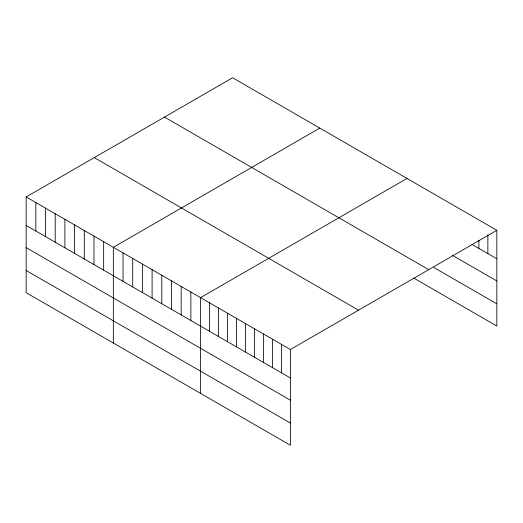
<?xml version="1.0" encoding="UTF-8"?>
<svg xmlns="http://www.w3.org/2000/svg" width="523" height="523" viewBox="0 0 523 523"><rect width="100%" height="100%" fill="white"/><g stroke="black" fill="none" stroke-linecap="round" stroke-linejoin="round"><path stroke-width="0.78" d="M26.15 196.955L290.389 349.514L290.389 445.243L26.15 292.684L26.15 196.955L232.611 77.757L496.85 230.316L496.85 326.045L413.922 278.164M319.808 128.102L113.347 247.301L113.347 343.029M407.012 178.448L200.551 297.646L200.551 393.374M290.389 349.514L496.85 230.316M471.968 244.418L496.85 258.78M452.617 255.44L496.85 280.975M433.959 267.541L496.85 303.843M164.477 117.093L428.716 269.652M94.284 157.619L358.523 310.178M26.15 225.42L290.389 377.979M26.15 247.621L290.389 400.173M26.15 270.489L290.389 423.048M487.867 234.886L487.867 253.59M478.885 240.273L478.885 248.405M281.407 344.324L281.407 372.788M272.424 339.139L272.424 367.604M263.435 333.955L263.435 362.419M254.453 328.764L254.453 357.229M245.47 323.58L245.47 352.044M236.488 318.389L236.488 346.854M227.498 313.205L227.498 341.669M218.516 308.014L218.516 336.485M209.533 302.83L209.533 331.294M190.862 292.05L190.862 320.514M181.167 286.454L181.167 314.918M171.479 280.864L171.479 309.328M161.79 275.268L161.79 303.732M152.101 269.672L152.101 298.143M142.413 264.082L142.413 292.547M132.724 258.486L132.724 286.95M123.036 252.897L123.036 281.361M103.659 241.704L103.659 270.169M93.97 236.115L93.97 264.579M84.281 230.519L84.281 258.983M74.593 224.923L74.593 253.387M64.904 219.333L64.904 247.797M55.216 213.737L55.216 242.201M45.527 208.141L45.527 236.612M35.839 202.551L35.839 231.016"/></g></svg>
